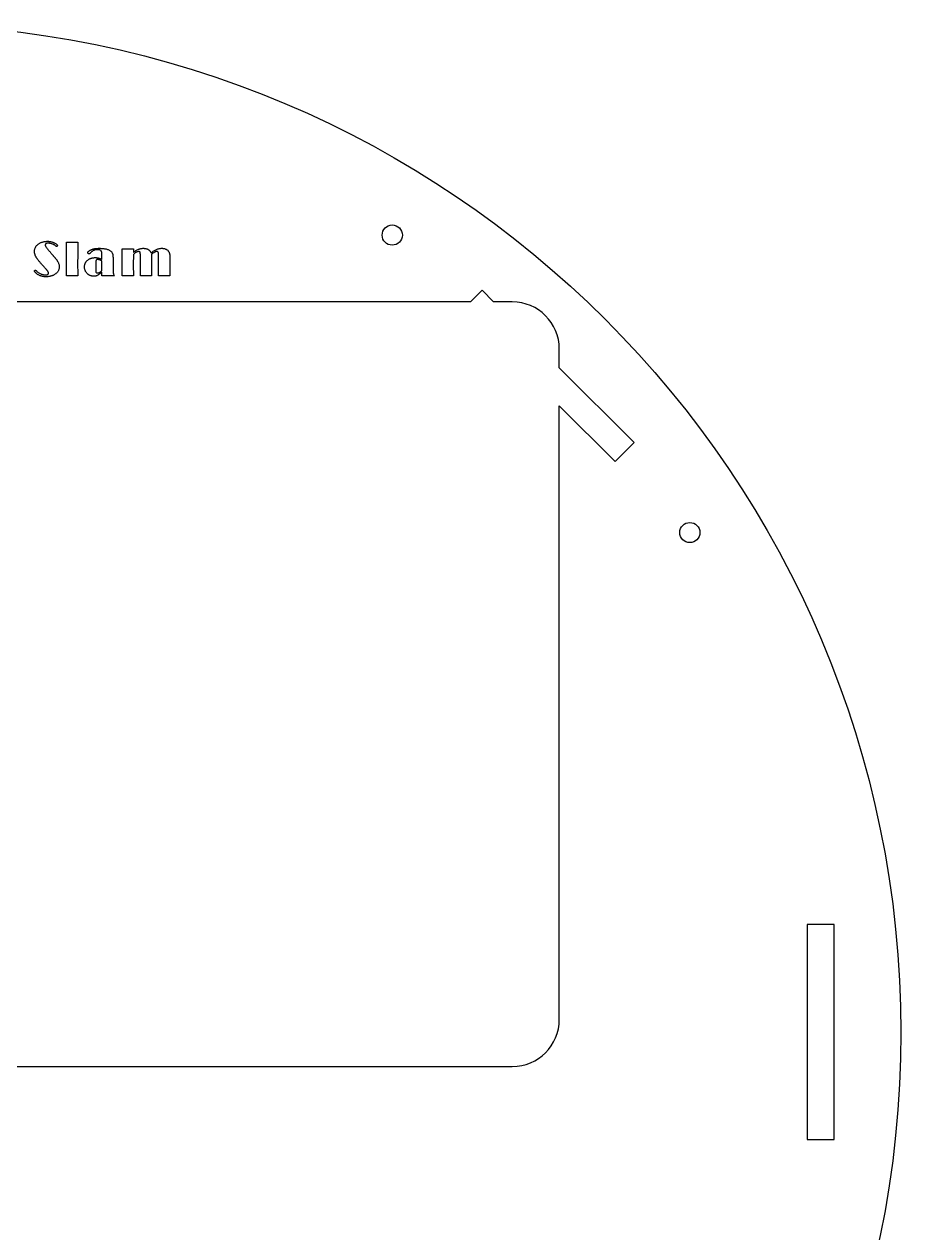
# Model space of a CAD drawing. Header units: millimetres. Extents: x -150 to 150, y -157 to 150.
# Drawn here: x 19.6 to 150, y -29.8 to 150 of the extents above; entities that cross this region are included whole.
import ezdxf

# ---------------------------------------------------------------- set-up
doc = ezdxf.new("R2010")
doc.units = ezdxf.units.MM

msp = doc.modelspace()

# ---------------------------------------------------------------- linework, layer by layer
at = {"color": 7, "linetype": 'Continuous', "lineweight": 25}
for p, q in [((25.91, 117.31), (25.92, 117.56)), ((25.92, 116.49), (25.91, 117.31)), ((25.92, 117.56), (27.58, 117.56)), ((27.58, 117.56), (27.59, 117.37)), ((27.59, 117.37), (27.58, 116.08)), ((25.92, 112.56), (25.92, 116.49)), ((27.58, 115.52), (27.57, 114.51)), ((27.58, 116.08), (27.58, 115.52)), ((31.17, 114.99), (31.17, 115.45)), ((34.19, 116.59), (35.86, 116.59)), ((34.2, 115.18), (34.19, 116.59)), ((34.19, 114.29), (34.2, 115.18)), ((35.86, 115.75), (35.85, 114.2)), ((35.86, 116.59), (35.86, 116.04)), ((38.57, 115.32), (38.57, 114.41)), ((39.61, 114.88), (39.61, 115.36)), ((41.29, 115.12), (41.28, 114.15)), ((27.57, 114.51), (27.58, 112.7)), ((30.26, 114.32), (30.26, 113.47)), ((31.17, 113.32), (31.17, 114.78)), ((32.83, 115.05), (32.83, 113.6)), ((34.19, 112.56), (34.19, 114.29)), ((35.85, 114.2), (35.86, 112.56)), ((36.9, 112.56), (36.9, 115.08)), ((38.57, 114.41), (38.56, 113.38)), ((39.61, 112.56), (39.61, 114.88)), ((41.28, 114.15), (41.28, 112.71)), ((27.58, 112.56), (25.92, 112.56)), ((27.58, 112.7), (27.58, 112.56)), ((31.17, 112.56), (31.17, 113.11)), ((33.04, 112.56), (31.17, 112.56)), ((35.86, 112.56), (34.19, 112.56)), ((38.57, 112.56), (36.9, 112.56)), ((41.28, 112.56), (39.61, 112.56)), ((41.28, 112.71), (41.28, 112.56)), ((87.71, 110.4), (85.99, 108.68)), ((89.42, 108.68), (87.71, 110.4)), ((85.99, 108.68), (-86.12, 108.68)), ((92.21, 108.68), (89.42, 108.68)), ((99.21, 98.89), (99.21, 101.68)), ((110.33, 87.77), (99.21, 98.89)), ((99.21, 1.92), (99.21, 93.23)), ((99.21, 93.23), (107.51, 84.94)), ((107.51, 84.94), (110.33, 87.77)), ((136.08, 16.04), (136.08, -15.96)), ((140.08, 16.04), (136.08, 16.04)), ((140.08, -15.96), (140.08, 16.04)), ((-93.79, -5.08), (92.21, -5.08)), ((136.08, -15.96), (140.08, -15.96))]:
    msp.add_line(p, q, dxfattribs=at)
for centre, radius in [((0, 0), 150), ((74.36, 118.62), 1.5), ((118.62, 74.36), 1.5)]:
    msp.add_circle(centre, radius, dxfattribs=at)
for centre, start, end in [((92.21, 101.68), 0, 90), ((92.21, 1.92), 270, 0)]:
    msp.add_arc(centre, 7, start, end, dxfattribs=at)
for points, knots in [([(21.15, 116.18), (21.15, 116.23), (21.16, 116.34), (21.18, 116.5), (21.23, 116.65), (21.29, 116.79), (21.37, 116.93), (21.47, 117.05), (21.58, 117.17), (21.67, 117.24), (21.71, 117.28)], [0, 0, 0, 0, 0.128041, 0.251657, 0.372747, 0.492943, 0.614057, 0.73719, 0.865346, 1, 1, 1, 1]), ([(21.71, 117.28), (21.76, 117.31), (21.85, 117.38), (22.01, 117.46), (22.16, 117.54), (22.33, 117.59), (22.51, 117.64), (22.69, 117.67), (22.88, 117.69), (23.01, 117.7), (23.08, 117.7)], [0, 0, 0, 0, 0.119193, 0.237649, 0.35769, 0.479639, 0.603444, 0.730971, 0.863176, 1, 1, 1, 1]), ([(23.15, 117.42), (23.12, 117.42), (23.07, 117.42), (22.99, 117.4), (22.92, 117.38), (22.86, 117.35), (22.81, 117.31), (22.78, 117.26), (22.75, 117.21), (22.75, 117.17), (22.75, 117.15)], [0, 0, 0, 0, 0.15997, 0.305943, 0.440895, 0.569374, 0.685918, 0.7927, 0.89414, 1, 1, 1, 1]), ([(22.75, 117.15), (22.75, 117.13), (22.75, 117.07), (22.78, 116.99), (22.83, 116.9), (22.89, 116.8), (22.97, 116.69), (23.08, 116.56), (23.2, 116.41), (23.3, 116.3), (23.35, 116.24)], [0, 0, 0, 0, 0.068265, 0.14659, 0.237606, 0.341778, 0.466994, 0.617408, 0.795962, 1, 1, 1, 1]), ([(23.08, 117.7), (23.12, 117.7), (23.22, 117.7), (23.35, 117.68), (23.49, 117.66), (23.62, 117.64), (23.75, 117.6), (23.87, 117.56), (24, 117.52), (24.08, 117.48), (24.12, 117.46)], [0, 0, 0, 0, 0.129953, 0.258335, 0.384385, 0.508619, 0.631491, 0.754425, 0.876552, 1, 1, 1, 1]), ([(24.26, 117.03), (24.23, 117.06), (24.16, 117.12), (24.04, 117.19), (23.9, 117.26), (23.75, 117.31), (23.6, 117.36), (23.45, 117.39), (23.3, 117.42), (23.2, 117.42), (23.15, 117.42)], [0, 0, 0, 0, 0.110051, 0.226217, 0.351289, 0.485507, 0.621348, 0.751738, 0.878215, 1, 1, 1, 1]), ([(24.12, 117.46), (24.17, 117.43), (24.28, 117.36), (24.4, 117.27), (24.48, 117.19), (24.52, 117.14), (24.55, 117.09), (24.55, 117.05), (24.55, 117.04)], [0, 0, 0, 0, 0.31163, 0.604421, 0.735278, 0.842454, 0.929118, 1, 1, 1, 1]), ([(24.44, 116.93), (24.43, 116.93), (24.4, 116.94), (24.36, 116.96), (24.31, 116.99), (24.28, 117.02), (24.26, 117.03)], [0, 0, 0, 0, 0.164304, 0.380924, 0.659496, 1, 1, 1, 1]), ([(24.55, 117.04), (24.55, 117.03), (24.55, 117), (24.52, 116.97), (24.48, 116.94), (24.45, 116.93), (24.44, 116.93)], [0, 0, 0, 0, 0.231543, 0.500716, 0.763719, 1, 1, 1, 1]), ([(21.46, 115.24), (21.43, 115.28), (21.39, 115.36), (21.32, 115.48), (21.27, 115.6), (21.23, 115.72), (21.19, 115.84), (21.17, 115.95), (21.15, 116.07), (21.15, 116.14), (21.15, 116.18)], [0, 0, 0, 0, 0.142104, 0.278102, 0.408429, 0.53451, 0.65548, 0.773039, 0.888068, 1, 1, 1, 1]), ([(22.38, 114.09), (22.33, 114.16), (22.22, 114.28), (22.07, 114.45), (21.93, 114.61), (21.81, 114.76), (21.7, 114.9), (21.61, 115.02), (21.53, 115.14), (21.48, 115.21), (21.46, 115.24)], [0, 0, 0, 0, 0.169928, 0.326429, 0.47048, 0.601715, 0.720196, 0.826296, 0.919185, 1, 1, 1, 1]), ([(23.35, 116.24), (23.39, 116.2), (23.47, 116.11), (23.59, 115.97), (23.7, 115.84), (23.8, 115.72), (23.9, 115.6), (24, 115.49), (24.08, 115.39), (24.17, 115.29), (24.24, 115.2), (24.31, 115.11), (24.37, 115.03), (24.43, 114.95), (24.48, 114.88), (24.52, 114.82), (24.56, 114.76), (24.58, 114.72), (24.59, 114.7)], [0, 0, 0, 0, 0.094096, 0.184334, 0.269945, 0.351343, 0.428888, 0.50181, 0.570534, 0.635411, 0.695336, 0.751761, 0.803249, 0.850912, 0.894436, 0.933706, 0.968879, 1, 1, 1, 1]), ([(29, 114.84), (29.04, 114.87), (29.12, 114.94), (29.25, 115.03), (29.38, 115.1), (29.53, 115.16), (29.67, 115.21), (29.83, 115.24), (30, 115.26), (30.11, 115.26), (30.16, 115.27)], [0, 0, 0, 0, 0.12317, 0.244967, 0.366539, 0.488255, 0.610929, 0.736596, 0.865771, 1, 1, 1, 1]), ([(29.08, 116), (29.08, 116.02), (29.09, 116.06), (29.11, 116.11), (29.15, 116.17), (29.21, 116.22), (29.28, 116.28), (29.36, 116.33), (29.46, 116.39), (29.53, 116.42), (29.57, 116.44)], [0, 0, 0, 0, 0.0784123, 0.1643232, 0.2610093, 0.3730268, 0.5014324, 0.6477428, 0.8143819, 1, 1, 1, 1]), ([(29.27, 115.82), (29.24, 115.82), (29.2, 115.83), (29.13, 115.87), (29.09, 115.93), (29.08, 115.98), (29.08, 116)], [0, 0, 0, 0, 0.251711, 0.50731, 0.758762, 1, 1, 1, 1]), ([(29.52, 116), (29.49, 115.97), (29.45, 115.93), (29.39, 115.87), (29.33, 115.83), (29.29, 115.82), (29.27, 115.82)], [0, 0, 0, 0, 0.33778, 0.6072835, 0.8271784, 1, 1, 1, 1]), ([(30.54, 116.45), (30.49, 116.45), (30.39, 116.44), (30.23, 116.42), (30.09, 116.39), (29.95, 116.34), (29.83, 116.28), (29.72, 116.2), (29.61, 116.11), (29.55, 116.04), (29.52, 116)], [0, 0, 0, 0, 0.139424, 0.271649, 0.39864, 0.520778, 0.640367, 0.758876, 0.878238, 1, 1, 1, 1]), ([(29.57, 116.44), (29.61, 116.46), (29.69, 116.49), (29.82, 116.54), (29.96, 116.57), (30.11, 116.6), (30.26, 116.63), (30.42, 116.64), (30.6, 116.65), (30.71, 116.65), (30.77, 116.65)], [0, 0, 0, 0, 0.10618, 0.216765, 0.332575, 0.454022, 0.580596, 0.714351, 0.853753, 1, 1, 1, 1]), ([(30.16, 115.27), (30.21, 115.27), (30.3, 115.26), (30.43, 115.25), (30.55, 115.23), (30.67, 115.21), (30.78, 115.17), (30.9, 115.12), (31.03, 115.06), (31.12, 115.01), (31.17, 114.99)], [0, 0, 0, 0, 0.130872, 0.255014, 0.371718, 0.481674, 0.594079, 0.718426, 0.852985, 1, 1, 1, 1]), ([(31.09, 116.24), (31.08, 116.25), (31.06, 116.29), (31.02, 116.33), (30.96, 116.37), (30.9, 116.4), (30.82, 116.42), (30.74, 116.44), (30.64, 116.45), (30.58, 116.45), (30.54, 116.45)], [0, 0, 0, 0, 0.098706, 0.197112, 0.30362, 0.417913, 0.543806, 0.680261, 0.832576, 1, 1, 1, 1]), ([(30.77, 116.65), (30.87, 116.65), (31.06, 116.65), (31.33, 116.63), (31.58, 116.6), (31.8, 116.56), (32.01, 116.5), (32.19, 116.43), (32.35, 116.35), (32.44, 116.28), (32.48, 116.24)], [0, 0, 0, 0, 0.163018, 0.314273, 0.453523, 0.581373, 0.699299, 0.807308, 0.907032, 1, 1, 1, 1]), ([(31.17, 115.45), (31.16, 115.49), (31.16, 115.56), (31.16, 115.66), (31.16, 115.75), (31.16, 115.83), (31.16, 115.9), (31.16, 115.96), (31.15, 116), (31.15, 116.06), (31.14, 116.14), (31.11, 116.2), (31.09, 116.24)], [0, 0, 0, 0, 0.1432165, 0.2727947, 0.3873708, 0.4869452, 0.5715513, 0.6425268, 0.6985134, 0.7408824, 0.8740989, 1, 1, 1, 1]), ([(32.48, 116.24), (32.52, 116.21), (32.58, 116.16), (32.66, 116.06), (32.73, 115.95), (32.76, 115.86), (32.78, 115.78), (32.8, 115.71), (32.81, 115.62), (32.82, 115.53), (32.82, 115.43), (32.83, 115.31), (32.83, 115.19), (32.83, 115.1), (32.83, 115.05)], [0, 0, 0, 0, 0.1047, 0.202136, 0.295582, 0.385831, 0.434366, 0.49175, 0.556202, 0.62807, 0.708945, 0.79817, 0.894896, 1, 1, 1, 1]), ([(35.86, 116.04), (35.92, 116.09), (36.04, 116.19), (36.23, 116.31), (36.41, 116.42), (36.6, 116.5), (36.79, 116.57), (36.97, 116.62), (37.16, 116.65), (37.28, 116.65), (37.35, 116.65)], [0, 0, 0, 0, 0.143752, 0.280917, 0.410898, 0.535439, 0.655699, 0.773081, 0.886785, 1, 1, 1, 1]), ([(36.64, 116.17), (36.61, 116.17), (36.56, 116.16), (36.47, 116.14), (36.38, 116.11), (36.29, 116.06), (36.19, 116.01), (36.08, 115.93), (35.97, 115.85), (35.9, 115.78), (35.86, 115.75)], [0, 0, 0, 0, 0.089205, 0.185387, 0.291429, 0.407505, 0.535681, 0.676342, 0.831357, 1, 1, 1, 1]), ([(36.88, 116.01), (36.87, 116.04), (36.86, 116.08), (36.8, 116.14), (36.73, 116.16), (36.67, 116.17), (36.64, 116.17)], [0, 0, 0, 0, 0.236796, 0.461542, 0.704704, 1, 1, 1, 1]), ([(36.9, 115.08), (36.9, 115.14), (36.9, 115.27), (36.9, 115.44), (36.9, 115.6), (36.9, 115.73), (36.89, 115.83), (36.89, 115.91), (36.89, 115.97), (36.88, 116), (36.88, 116.01)], [0, 0, 0, 0, 0.214227, 0.401824, 0.565117, 0.702936, 0.815285, 0.902257, 0.963805, 1, 1, 1, 1]), ([(37.35, 116.65), (37.39, 116.65), (37.48, 116.65), (37.61, 116.64), (37.73, 116.61), (37.85, 116.58), (37.96, 116.54), (38.06, 116.48), (38.16, 116.42), (38.21, 116.37), (38.24, 116.35)], [0, 0, 0, 0, 0.139874, 0.273883, 0.402637, 0.526155, 0.646612, 0.76517, 0.882433, 1, 1, 1, 1]), ([(38.24, 116.35), (38.27, 116.32), (38.31, 116.28), (38.38, 116.19), (38.43, 116.08), (38.47, 116), (38.49, 115.96)], [0, 0, 0, 0, 0.208551, 0.443545, 0.705414, 1, 1, 1, 1]), ([(38.49, 115.96), (38.56, 116.02), (38.69, 116.13), (38.9, 116.28), (39.09, 116.4), (39.29, 116.49), (39.48, 116.57), (39.67, 116.62), (39.87, 116.65), (40.01, 116.65), (40.08, 116.65)], [0, 0, 0, 0, 0.153681, 0.29511, 0.424926, 0.544226, 0.657828, 0.771391, 0.884496, 1, 1, 1, 1]), ([(39.34, 116.17), (39.31, 116.17), (39.25, 116.17), (39.16, 116.14), (39.07, 116.11), (38.98, 116.06), (38.88, 116), (38.77, 115.92), (38.66, 115.84), (38.59, 115.77), (38.56, 115.73)], [0, 0, 0, 0, 0.091863, 0.189664, 0.29728, 0.414304, 0.542409, 0.682064, 0.834208, 1, 1, 1, 1]), ([(38.56, 115.73), (38.56, 115.71), (38.57, 115.65), (38.57, 115.55), (38.57, 115.44), (38.57, 115.37), (38.57, 115.32)], [0, 0, 0, 0, 0.193764, 0.4238766, 0.6934956, 1, 1, 1, 1]), ([(39.61, 115.66), (39.61, 115.7), (39.61, 115.79), (39.6, 115.9), (39.58, 115.99), (39.55, 116.06), (39.52, 116.11), (39.47, 116.14), (39.41, 116.17), (39.36, 116.17), (39.34, 116.17)], [0, 0, 0, 0, 0.202374, 0.372465, 0.508621, 0.61646, 0.707299, 0.796802, 0.890976, 1, 1, 1, 1]), ([(39.61, 115.36), (39.61, 115.39), (39.61, 115.46), (39.61, 115.55), (39.6, 115.61), (39.61, 115.65), (39.61, 115.66)], [0, 0, 0, 0, 0.3857029, 0.6785389, 0.8856668, 1, 1, 1, 1]), ([(40.08, 116.65), (40.14, 116.65), (40.26, 116.65), (40.43, 116.63), (40.58, 116.58), (40.72, 116.52), (40.85, 116.45), (40.96, 116.36), (41.06, 116.24), (41.11, 116.16), (41.14, 116.12)], [0, 0, 0, 0, 0.1458936, 0.2826757, 0.409576, 0.5308831, 0.6476646, 0.7635049, 0.8797051, 1, 1, 1, 1]), ([(41.14, 116.12), (41.15, 116.09), (41.18, 116.03), (41.21, 115.94), (41.24, 115.85), (41.26, 115.74), (41.27, 115.62), (41.28, 115.47), (41.29, 115.31), (41.29, 115.19), (41.29, 115.12)], [0, 0, 0, 0, 0.090636, 0.185111, 0.283402, 0.385456, 0.502639, 0.643718, 0.809119, 1, 1, 1, 1]), ([(21.15, 113.27), (21.15, 113.28), (21.16, 113.32), (21.19, 113.36), (21.23, 113.39), (21.26, 113.39), (21.28, 113.39)], [0, 0, 0, 0, 0.23992, 0.490432, 0.748902, 1, 1, 1, 1]), ([(21.28, 113.39), (21.29, 113.39), (21.31, 113.39), (21.35, 113.37), (21.38, 113.34), (21.41, 113.31), (21.42, 113.3)], [0, 0, 0, 0, 0.186549, 0.411499, 0.678931, 1, 1, 1, 1]), ([(21.42, 113.3), (21.47, 113.26), (21.56, 113.17), (21.72, 113.05), (21.89, 112.95), (22.07, 112.86), (22.26, 112.79), (22.45, 112.73), (22.64, 112.7), (22.76, 112.7), (22.82, 112.7)], [0, 0, 0, 0, 0.121743, 0.245114, 0.37185, 0.502494, 0.632921, 0.758165, 0.880452, 1, 1, 1, 1]), ([(23.23, 112.94), (23.23, 112.97), (23.23, 113.02), (23.2, 113.11), (23.15, 113.2), (23.09, 113.28), (23.04, 113.35), (22.98, 113.42), (22.91, 113.5), (22.83, 113.59), (22.73, 113.7), (22.63, 113.82), (22.51, 113.95), (22.43, 114.05), (22.38, 114.09)], [0, 0, 0, 0, 0.055598, 0.116919, 0.186325, 0.265573, 0.313913, 0.374839, 0.447808, 0.533478, 0.631283, 0.741719, 0.864789, 1, 1, 1, 1]), ([(24.83, 113.89), (24.83, 113.84), (24.83, 113.73), (24.79, 113.57), (24.74, 113.41), (24.67, 113.26), (24.58, 113.12), (24.47, 112.99), (24.35, 112.88), (24.26, 112.81), (24.21, 112.78)], [0, 0, 0, 0, 0.1235106, 0.2450487, 0.3679533, 0.4932085, 0.6191431, 0.744385, 0.8703329, 1, 1, 1, 1]), ([(24.59, 114.7), (24.63, 114.63), (24.7, 114.5), (24.78, 114.3), (24.82, 114.09), (24.83, 113.96), (24.83, 113.89)], [0, 0, 0, 0, 0.2723678, 0.5269898, 0.7679139, 1, 1, 1, 1]), ([(28.6, 113.89), (28.6, 113.94), (28.6, 114.03), (28.62, 114.17), (28.65, 114.3), (28.69, 114.42), (28.75, 114.54), (28.82, 114.65), (28.9, 114.75), (28.97, 114.81), (29, 114.84)], [0, 0, 0, 0, 0.134572, 0.264056, 0.388796, 0.51122, 0.631464, 0.752378, 0.874696, 1, 1, 1, 1]), ([(29.09, 112.81), (29.06, 112.84), (28.98, 112.91), (28.88, 113.03), (28.79, 113.15), (28.72, 113.28), (28.66, 113.42), (28.62, 113.57), (28.6, 113.73), (28.6, 113.83), (28.6, 113.89)], [0, 0, 0, 0, 0.129542, 0.253651, 0.375721, 0.496608, 0.617553, 0.741371, 0.867839, 1, 1, 1, 1]), ([(30.3, 114.83), (30.29, 114.82), (30.29, 114.8), (30.28, 114.76), (30.27, 114.71), (30.27, 114.65), (30.27, 114.58), (30.26, 114.5), (30.26, 114.41), (30.26, 114.35), (30.26, 114.32)], [0, 0, 0, 0, 0.054878, 0.12994, 0.223546, 0.338005, 0.473553, 0.627919, 0.803416, 1, 1, 1, 1]), ([(30.26, 113.47), (30.26, 113.43), (30.26, 113.36), (30.27, 113.26), (30.27, 113.19), (30.28, 113.15), (30.28, 113.14)], [0, 0, 0, 0, 0.371175, 0.659272, 0.871032, 1, 1, 1, 1]), ([(30.54, 114.99), (30.51, 114.99), (30.46, 114.98), (30.38, 114.95), (30.33, 114.9), (30.31, 114.85), (30.3, 114.83)], [0, 0, 0, 0, 0.274455, 0.512428, 0.746793, 1, 1, 1, 1]), ([(30.5, 112.97), (30.52, 112.98), (30.58, 112.98), (30.66, 113), (30.74, 113.03), (30.83, 113.07), (30.92, 113.12), (31.01, 113.18), (31.09, 113.25), (31.14, 113.3), (31.17, 113.32)], [0, 0, 0, 0, 0.099217, 0.207516, 0.32455, 0.452181, 0.587584, 0.722721, 0.860142, 1, 1, 1, 1]), ([(31.17, 114.78), (31.13, 114.8), (31.07, 114.83), (30.98, 114.87), (30.89, 114.91), (30.81, 114.94), (30.73, 114.96), (30.66, 114.98), (30.6, 114.99), (30.56, 114.99), (30.54, 114.99)], [0, 0, 0, 0, 0.165632, 0.318215, 0.459408, 0.589462, 0.707137, 0.814386, 0.91176, 1, 1, 1, 1]), ([(32.83, 113.6), (32.83, 113.54), (32.83, 113.42), (32.83, 113.26), (32.84, 113.12), (32.85, 113), (32.88, 112.89), (32.92, 112.78), (32.97, 112.67), (33.02, 112.6), (33.04, 112.56)], [0, 0, 0, 0, 0.174108, 0.325192, 0.454566, 0.560682, 0.658713, 0.764451, 0.87814, 1, 1, 1, 1]), ([(38.56, 113.38), (38.56, 113.31), (38.56, 113.16), (38.56, 112.95), (38.56, 112.75), (38.57, 112.62), (38.57, 112.56)], [0, 0, 0, 0, 0.268761, 0.525678, 0.769411, 1, 1, 1, 1]), ([(21.55, 112.82), (21.51, 112.85), (21.46, 112.89), (21.38, 112.96), (21.31, 113.02), (21.25, 113.08), (21.21, 113.13), (21.18, 113.18), (21.16, 113.22), (21.15, 113.26), (21.15, 113.27)], [0, 0, 0, 0, 0.189555, 0.359278, 0.509319, 0.640355, 0.753043, 0.848982, 0.929703, 1, 1, 1, 1]), ([(22.85, 112.42), (22.79, 112.42), (22.67, 112.42), (22.49, 112.44), (22.32, 112.47), (22.15, 112.52), (21.99, 112.58), (21.84, 112.64), (21.69, 112.73), (21.59, 112.79), (21.55, 112.82)], [0, 0, 0, 0, 0.131525, 0.259746, 0.384804, 0.508732, 0.630727, 0.753303, 0.875879, 1, 1, 1, 1]), ([(22.82, 112.7), (22.86, 112.7), (22.92, 112.7), (23, 112.71), (23.07, 112.73), (23.13, 112.75), (23.18, 112.79), (23.21, 112.83), (23.23, 112.88), (23.23, 112.92), (23.23, 112.94)], [0, 0, 0, 0, 0.180086, 0.33704, 0.473376, 0.590982, 0.697715, 0.794341, 0.89419, 1, 1, 1, 1]), ([(24.21, 112.78), (24.16, 112.75), (24.07, 112.69), (23.92, 112.62), (23.76, 112.56), (23.59, 112.51), (23.41, 112.47), (23.23, 112.44), (23.04, 112.42), (22.91, 112.42), (22.85, 112.42)], [0, 0, 0, 0, 0.116453, 0.233983, 0.353025, 0.475318, 0.59988, 0.728999, 0.861714, 1, 1, 1, 1]), ([(29.97, 112.49), (29.93, 112.49), (29.85, 112.49), (29.73, 112.51), (29.62, 112.53), (29.51, 112.57), (29.4, 112.61), (29.29, 112.67), (29.19, 112.73), (29.13, 112.78), (29.09, 112.81)], [0, 0, 0, 0, 0.12776, 0.252854, 0.375347, 0.498258, 0.620369, 0.745255, 0.870764, 1, 1, 1, 1]), ([(31.17, 113.11), (31.12, 113.06), (31.02, 112.97), (30.87, 112.84), (30.72, 112.73), (30.57, 112.64), (30.42, 112.58), (30.27, 112.53), (30.12, 112.49), (30.02, 112.49), (29.97, 112.49)], [0, 0, 0, 0, 0.1520632, 0.2946264, 0.4285309, 0.5540896, 0.6724103, 0.7858074, 0.893835, 1, 1, 1, 1]), ([(30.28, 113.14), (30.29, 113.11), (30.3, 113.07), (30.35, 113.01), (30.42, 112.98), (30.47, 112.98), (30.5, 112.97)], [0, 0, 0, 0, 0.250916, 0.479171, 0.715666, 1, 1, 1, 1])]:
    msp.add_open_spline(points, degree=3, knots=knots, dxfattribs=at)

doc.saveas('drawing.dxf')
